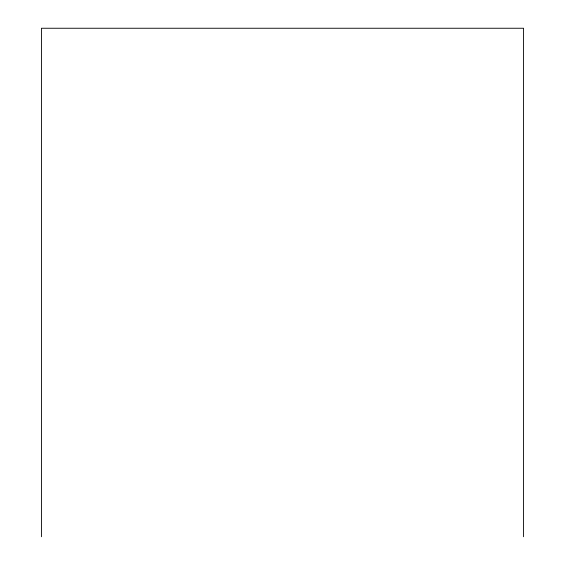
<?xml version="1.0" encoding="UTF-8"?>
<svg xmlns="http://www.w3.org/2000/svg" width="565" height="565" viewBox="0 0 565 565"><rect width="100%" height="100%" fill="white"/><g stroke="black" fill="none" stroke-linecap="round" stroke-linejoin="round"><path stroke-width="0.85" d="M523.564 536.75L523.564 28.25L41.436 28.25L41.436 536.75"/></g></svg>
